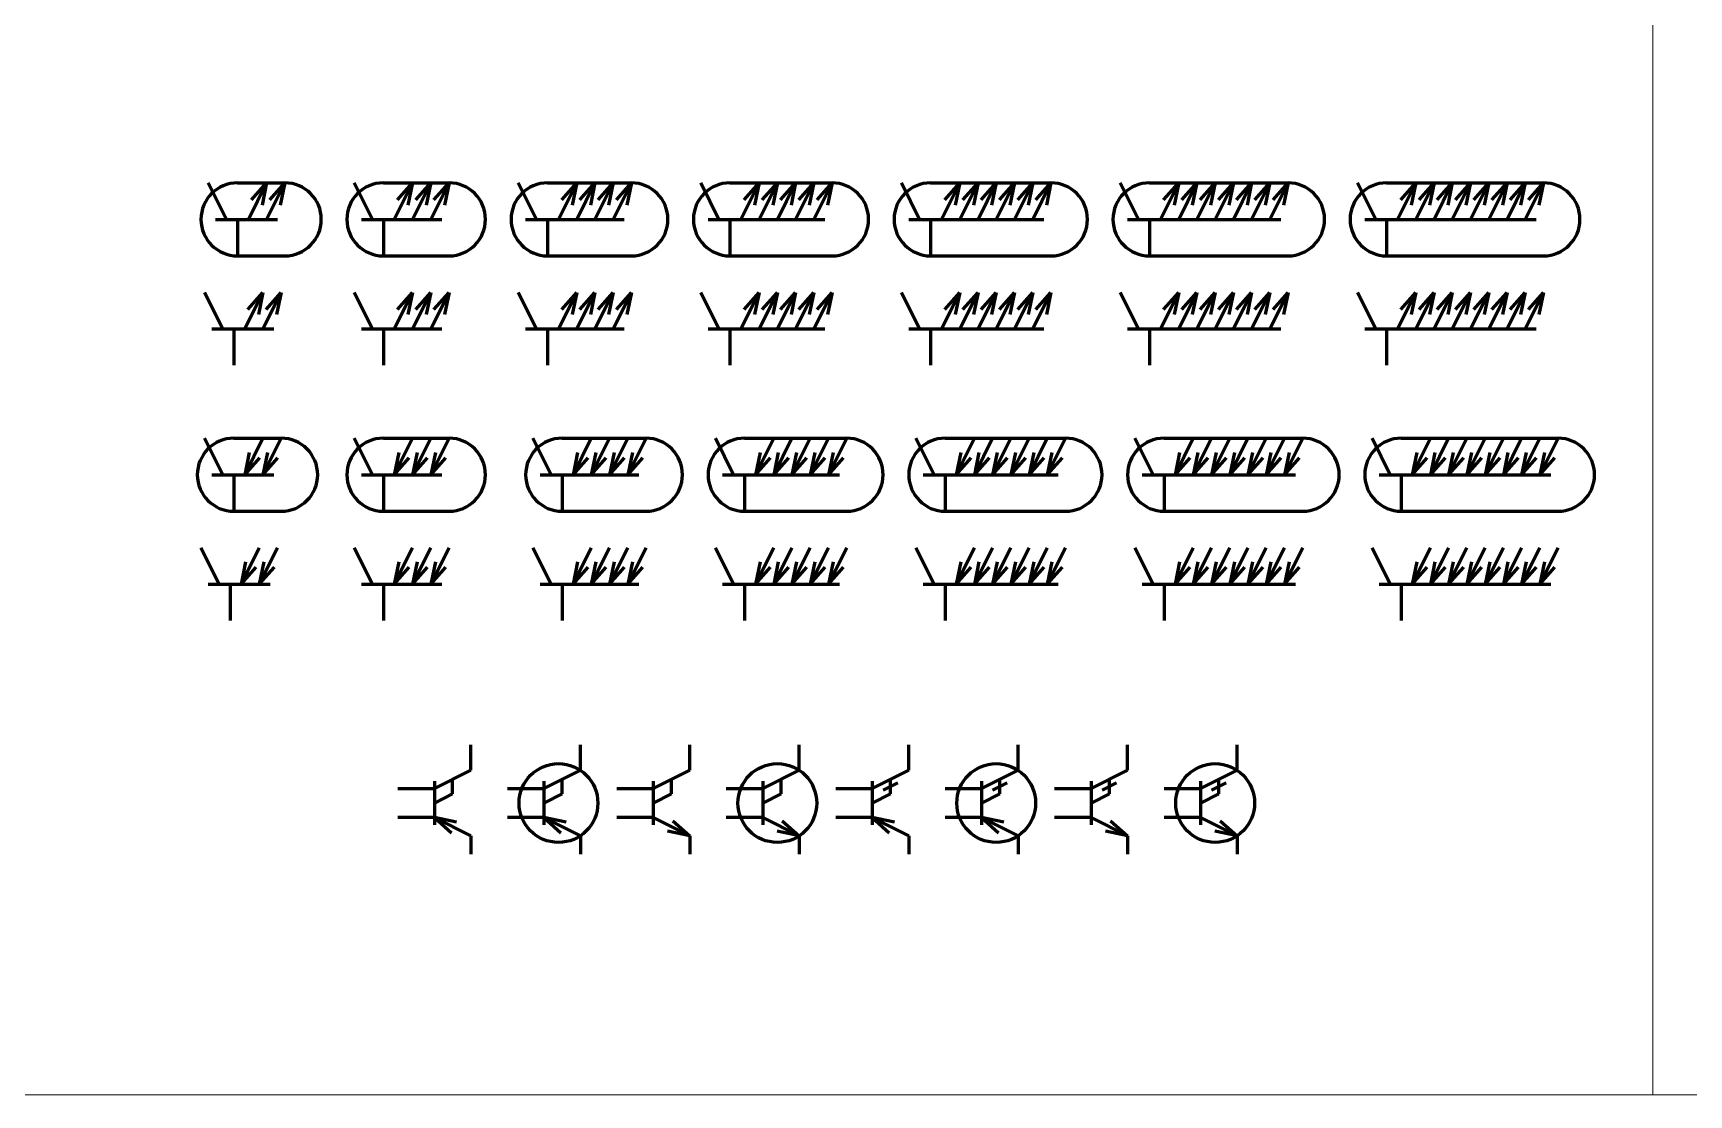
# Model space of a CAD drawing. Header units: millimetres. Extents: x 0 to 6510, y 0 to 297.
# Drawn here: x 2088 to 2314.9, y 0 to 145.5 of the extents above; entities that cross this region are included whole.
import ezdxf

# ---------------------------------------------------------------- set-up
doc = ezdxf.new("R2010")
doc.units = ezdxf.units.MM
doc.linetypes.add('K5LT_BASIC', pattern=[0])
doc.linetypes.add('K5LT_THIN', pattern=[0])

# ---------------------------------------------------------------- blocks, each defined once
blk = doc.blocks.new('U135')
at = {"color": 150, "linetype": 'K5LT_BASIC', "lineweight": 60, "true_color": 0x0080ff}
for p, q in [((2111.5, 110), (2114, 105)), ((2117, 105), (2119.5, 110)), ((2117.44, 107.67), (2119.5, 110)), ((2119.5, 110), (2118.87, 106.96)), ((2119.5, 105), (2122, 110)), ((2119.94, 107.67), (2122, 110)), ((2122, 110), (2121.37, 106.96)), ((2112.5, 105), (2121, 105)), ((2115.5, 105), (2115.5, 100))]:
    blk.add_line(p, q, dxfattribs=at)
blk = doc.blocks.new('U136')
at = {"color": 150, "linetype": 'K5LT_BASIC', "lineweight": 60, "true_color": 0x0080ff}
for p, q in [((2112, 125), (2114.5, 120)), ((2116, 125), (2122.5, 125)), ((2117.5, 120), (2120, 125)), ((2117.94, 122.67), (2120, 125)), ((2120, 125), (2119.37, 121.96)), ((2120, 120), (2122.5, 125)), ((2120.44, 122.67), (2122.5, 125)), ((2122.5, 125), (2121.87, 121.96)), ((2113, 120), (2121.5, 120)), ((2116, 120), (2116, 115)), ((2116, 115), (2122.5, 115))]:
    blk.add_line(p, q, dxfattribs=at)
for centre, start, end in [((2116, 120), 90, 270), ((2122.5, 120), 270, 90)]:
    blk.add_arc(centre, 5, start, end, dxfattribs=at)
blk = doc.blocks.new('U137')
at = {"color": 150, "linetype": 'K5LT_BASIC', "lineweight": 60, "true_color": 0x0080ff}
for p, q in [((2132, 110), (2134.5, 105)), ((2137.5, 105), (2140, 110)), ((2137.94, 107.67), (2140, 110)), ((2140, 110), (2139.37, 106.96)), ((2140, 105), (2142.5, 110)), ((2140.44, 107.67), (2142.5, 110)), ((2142.5, 110), (2141.87, 106.96)), ((2142.5, 105), (2145, 110)), ((2142.94, 107.67), (2145, 110)), ((2145, 110), (2144.37, 106.96)), ((2133, 105), (2144, 105)), ((2136, 105), (2136, 100))]:
    blk.add_line(p, q, dxfattribs=at)
blk = doc.blocks.new('U138')
at = {"color": 150, "linetype": 'K5LT_BASIC', "lineweight": 60, "true_color": 0x0080ff}
for p, q in [((2132, 125), (2134.5, 120)), ((2136, 125), (2145, 125)), ((2137.5, 120), (2140, 125)), ((2137.94, 122.67), (2140, 125)), ((2140, 125), (2139.37, 121.96)), ((2140, 120), (2142.5, 125)), ((2140.44, 122.67), (2142.5, 125)), ((2142.5, 125), (2141.87, 121.96)), ((2142.5, 120), (2145, 125)), ((2142.94, 122.67), (2145, 125)), ((2145, 125), (2144.37, 121.96)), ((2133, 120), (2144, 120)), ((2136, 120), (2136, 115)), ((2136, 115), (2145, 115))]:
    blk.add_line(p, q, dxfattribs=at)
for centre, start, end in [((2136, 120), 90, 270), ((2145, 120), 270, 90)]:
    blk.add_arc(centre, 5, start, end, dxfattribs=at)
blk = doc.blocks.new('U139')
at = {"color": 150, "linetype": 'K5LT_BASIC', "lineweight": 60, "true_color": 0x0080ff}
for p, q in [((2154.5, 110), (2157, 105)), ((2160, 105), (2162.5, 110)), ((2160.44, 107.67), (2162.5, 110)), ((2162.5, 110), (2161.87, 106.96)), ((2162.5, 105), (2165, 110)), ((2162.94, 107.67), (2165, 110)), ((2165, 110), (2164.37, 106.96)), ((2165, 105), (2167.5, 110)), ((2165.44, 107.67), (2167.5, 110)), ((2167.5, 110), (2166.87, 106.96)), ((2167.5, 105), (2170, 110)), ((2167.94, 107.67), (2170, 110)), ((2170, 110), (2169.37, 106.96)), ((2155.5, 105), (2169, 105)), ((2158.5, 105), (2158.5, 100))]:
    blk.add_line(p, q, dxfattribs=at)
blk = doc.blocks.new('U140')
at = {"color": 150, "linetype": 'K5LT_BASIC', "lineweight": 60, "true_color": 0x0080ff}
for p, q in [((2154.5, 125), (2157, 120)), ((2158.5, 125), (2170, 125)), ((2160, 120), (2162.5, 125)), ((2160.44, 122.67), (2162.5, 125)), ((2162.5, 125), (2161.87, 121.96)), ((2162.5, 120), (2165, 125)), ((2162.94, 122.67), (2165, 125)), ((2165, 125), (2164.37, 121.96)), ((2165, 120), (2167.5, 125)), ((2165.44, 122.67), (2167.5, 125)), ((2167.5, 125), (2166.87, 121.96)), ((2167.5, 120), (2170, 125)), ((2167.94, 122.67), (2170, 125)), ((2170, 125), (2169.37, 121.96)), ((2155.5, 120), (2169, 120)), ((2158.5, 120), (2158.5, 115)), ((2158.5, 115), (2170, 115))]:
    blk.add_line(p, q, dxfattribs=at)
for centre, start, end in [((2158.5, 120), 90, 270), ((2170, 120), 270, 90)]:
    blk.add_arc(centre, 5, start, end, dxfattribs=at)
blk = doc.blocks.new('U141')
at = {"color": 150, "linetype": 'K5LT_BASIC', "lineweight": 60, "true_color": 0x0080ff}
for p, q in [((2179.5, 110), (2182, 105)), ((2185, 105), (2187.5, 110)), ((2185.44, 107.67), (2187.5, 110)), ((2187.5, 110), (2186.87, 106.96)), ((2187.5, 105), (2190, 110)), ((2187.94, 107.67), (2190, 110)), ((2190, 110), (2189.37, 106.96)), ((2190, 105), (2192.5, 110)), ((2190.44, 107.67), (2192.5, 110)), ((2192.5, 110), (2191.87, 106.96)), ((2192.5, 105), (2195, 110)), ((2192.94, 107.67), (2195, 110)), ((2195, 110), (2194.37, 106.96)), ((2195, 105), (2197.5, 110)), ((2195.44, 107.67), (2197.5, 110)), ((2197.5, 110), (2196.87, 106.96)), ((2180.5, 105), (2196.5, 105)), ((2183.5, 105), (2183.5, 100))]:
    blk.add_line(p, q, dxfattribs=at)
blk = doc.blocks.new('U142')
at = {"color": 150, "linetype": 'K5LT_BASIC', "lineweight": 60, "true_color": 0x0080ff}
for p, q in [((2179.5, 125), (2182, 120)), ((2183.5, 125), (2197.5, 125)), ((2185, 120), (2187.5, 125)), ((2185.44, 122.67), (2187.5, 125)), ((2187.5, 125), (2186.87, 121.96)), ((2187.5, 120), (2190, 125)), ((2187.94, 122.67), (2190, 125)), ((2190, 125), (2189.37, 121.96)), ((2190, 120), (2192.5, 125)), ((2190.44, 122.67), (2192.5, 125)), ((2192.5, 125), (2191.87, 121.96)), ((2192.5, 120), (2195, 125)), ((2192.94, 122.67), (2195, 125)), ((2195, 125), (2194.37, 121.96)), ((2195, 120), (2197.5, 125)), ((2195.44, 122.67), (2197.5, 125)), ((2197.5, 125), (2196.87, 121.96)), ((2180.5, 120), (2196.5, 120)), ((2183.5, 120), (2183.5, 115)), ((2183.5, 115), (2197.5, 115))]:
    blk.add_line(p, q, dxfattribs=at)
for centre, start, end in [((2183.5, 120), 90, 270), ((2197.5, 120), 270, 90)]:
    blk.add_arc(centre, 5, start, end, dxfattribs=at)
blk = doc.blocks.new('U143')
at = {"color": 150, "linetype": 'K5LT_BASIC', "lineweight": 60, "true_color": 0x0080ff}
for p, q in [((2207, 125), (2209.5, 120)), ((2211, 125), (2227.5, 125)), ((2212.5, 120), (2215, 125)), ((2212.94, 122.67), (2215, 125)), ((2215, 125), (2214.37, 121.96)), ((2215, 120), (2217.5, 125)), ((2215.44, 122.67), (2217.5, 125)), ((2217.5, 125), (2216.87, 121.96)), ((2217.5, 120), (2220, 125)), ((2217.94, 122.67), (2220, 125)), ((2220, 125), (2219.37, 121.96)), ((2220, 120), (2222.5, 125)), ((2220.44, 122.67), (2222.5, 125)), ((2222.5, 125), (2221.87, 121.96)), ((2222.5, 120), (2225, 125)), ((2222.94, 122.67), (2225, 125)), ((2225, 125), (2224.37, 121.96)), ((2225, 120), (2227.5, 125)), ((2225.44, 122.67), (2227.5, 125)), ((2227.5, 125), (2226.87, 121.96)), ((2208, 120), (2226.5, 120)), ((2211, 120), (2211, 115)), ((2211, 115), (2227.5, 115))]:
    blk.add_line(p, q, dxfattribs=at)
for centre, start, end in [((2211, 120), 90, 270), ((2227.5, 120), 270, 90)]:
    blk.add_arc(centre, 5, start, end, dxfattribs=at)
blk = doc.blocks.new('U144')
at = {"color": 150, "linetype": 'K5LT_BASIC', "lineweight": 60, "true_color": 0x0080ff}
for p, q in [((2207, 110), (2209.5, 105)), ((2212.5, 105), (2215, 110)), ((2212.94, 107.67), (2215, 110)), ((2215, 110), (2214.37, 106.96)), ((2215, 105), (2217.5, 110)), ((2215.44, 107.67), (2217.5, 110)), ((2217.5, 110), (2216.87, 106.96)), ((2217.5, 105), (2220, 110)), ((2217.94, 107.67), (2220, 110)), ((2220, 110), (2219.37, 106.96)), ((2220, 105), (2222.5, 110)), ((2220.44, 107.67), (2222.5, 110)), ((2222.5, 110), (2221.87, 106.96)), ((2222.5, 105), (2225, 110)), ((2222.94, 107.67), (2225, 110)), ((2225, 110), (2224.37, 106.96)), ((2225, 105), (2227.5, 110)), ((2225.44, 107.67), (2227.5, 110)), ((2227.5, 110), (2226.87, 106.96)), ((2208, 105), (2226.5, 105)), ((2211, 105), (2211, 100))]:
    blk.add_line(p, q, dxfattribs=at)
blk = doc.blocks.new('U145')
at = {"color": 150, "linetype": 'K5LT_BASIC', "lineweight": 60, "true_color": 0x0080ff}
for p, q in [((2237, 110), (2239.5, 105)), ((2242.5, 105), (2245, 110)), ((2242.94, 107.67), (2245, 110)), ((2245, 110), (2244.37, 106.96)), ((2245, 105), (2247.5, 110)), ((2245.44, 107.67), (2247.5, 110)), ((2247.5, 110), (2246.87, 106.96)), ((2247.5, 105), (2250, 110)), ((2247.94, 107.67), (2250, 110)), ((2250, 110), (2249.37, 106.96)), ((2250, 105), (2252.5, 110)), ((2250.44, 107.67), (2252.5, 110)), ((2252.5, 110), (2251.87, 106.96)), ((2252.5, 105), (2255, 110)), ((2252.94, 107.67), (2255, 110)), ((2255, 110), (2254.37, 106.96)), ((2255, 105), (2257.5, 110)), ((2255.44, 107.67), (2257.5, 110)), ((2257.5, 110), (2256.87, 106.96)), ((2257.5, 105), (2260, 110)), ((2257.94, 107.67), (2260, 110)), ((2260, 110), (2259.37, 106.96)), ((2238, 105), (2259, 105)), ((2241, 105), (2241, 100))]:
    blk.add_line(p, q, dxfattribs=at)
blk = doc.blocks.new('U146')
at = {"color": 150, "linetype": 'K5LT_BASIC', "lineweight": 60, "true_color": 0x0080ff}
for p, q in [((2237, 125), (2239.5, 120)), ((2241, 125), (2260, 125)), ((2242.5, 120), (2245, 125)), ((2242.94, 122.67), (2245, 125)), ((2245, 125), (2244.37, 121.96)), ((2245, 120), (2247.5, 125)), ((2245.44, 122.67), (2247.5, 125)), ((2247.5, 125), (2246.87, 121.96)), ((2247.5, 120), (2250, 125)), ((2247.94, 122.67), (2250, 125)), ((2250, 125), (2249.37, 121.96)), ((2250, 120), (2252.5, 125)), ((2250.44, 122.67), (2252.5, 125)), ((2252.5, 125), (2251.87, 121.96)), ((2252.5, 120), (2255, 125)), ((2252.94, 122.67), (2255, 125)), ((2255, 125), (2254.37, 121.96)), ((2255, 120), (2257.5, 125)), ((2255.44, 122.67), (2257.5, 125)), ((2257.5, 125), (2256.87, 121.96)), ((2257.5, 120), (2260, 125)), ((2257.94, 122.67), (2260, 125)), ((2260, 125), (2259.37, 121.96)), ((2238, 120), (2259, 120)), ((2241, 120), (2241, 115)), ((2241, 115), (2260, 115))]:
    blk.add_line(p, q, dxfattribs=at)
for centre, start, end in [((2241, 120), 90, 270), ((2260, 120), 270, 90)]:
    blk.add_arc(centre, 5, start, end, dxfattribs=at)
blk = doc.blocks.new('U147')
at = {"color": 150, "linetype": 'K5LT_BASIC', "lineweight": 60, "true_color": 0x0080ff}
for p, q in [((2269.5, 110), (2272, 105)), ((2275, 105), (2277.5, 110)), ((2275.44, 107.67), (2277.5, 110)), ((2277.5, 110), (2276.87, 106.96)), ((2277.5, 105), (2280, 110)), ((2277.94, 107.67), (2280, 110)), ((2280, 110), (2279.37, 106.96)), ((2280, 105), (2282.5, 110)), ((2280.44, 107.67), (2282.5, 110)), ((2282.5, 110), (2281.87, 106.96)), ((2282.5, 105), (2285, 110)), ((2282.94, 107.67), (2285, 110)), ((2285, 110), (2284.37, 106.96)), ((2285, 105), (2287.5, 110)), ((2285.44, 107.67), (2287.5, 110)), ((2287.5, 110), (2286.87, 106.96)), ((2287.5, 105), (2290, 110)), ((2287.94, 107.67), (2290, 110)), ((2290, 110), (2289.37, 106.96)), ((2290, 105), (2292.5, 110)), ((2290.44, 107.67), (2292.5, 110)), ((2292.5, 110), (2291.87, 106.96)), ((2292.5, 105), (2295, 110)), ((2292.94, 107.67), (2295, 110)), ((2295, 110), (2294.37, 106.96)), ((2270.5, 105), (2294, 105)), ((2273.5, 105), (2273.5, 100))]:
    blk.add_line(p, q, dxfattribs=at)
blk = doc.blocks.new('U148')
at = {"color": 150, "linetype": 'K5LT_BASIC', "lineweight": 60, "true_color": 0x0080ff}
for p, q in [((2269.5, 125), (2272, 120)), ((2273.5, 125), (2295, 125)), ((2275, 120), (2277.5, 125)), ((2275.44, 122.67), (2277.5, 125)), ((2277.5, 125), (2276.87, 121.96)), ((2277.5, 120), (2280, 125)), ((2277.94, 122.67), (2280, 125)), ((2280, 125), (2279.37, 121.96)), ((2280, 120), (2282.5, 125)), ((2280.44, 122.67), (2282.5, 125)), ((2282.5, 125), (2281.87, 121.96)), ((2282.5, 120), (2285, 125)), ((2282.94, 122.67), (2285, 125)), ((2285, 125), (2284.37, 121.96)), ((2285, 120), (2287.5, 125)), ((2285.44, 122.67), (2287.5, 125)), ((2287.5, 125), (2286.87, 121.96)), ((2287.5, 120), (2290, 125)), ((2287.94, 122.67), (2290, 125)), ((2290, 125), (2289.37, 121.96)), ((2290, 120), (2292.5, 125)), ((2290.44, 122.67), (2292.5, 125)), ((2292.5, 125), (2291.87, 121.96)), ((2292.5, 120), (2295, 125)), ((2292.94, 122.67), (2295, 125)), ((2295, 125), (2294.37, 121.96)), ((2270.5, 120), (2294, 120)), ((2273.5, 120), (2273.5, 115)), ((2273.5, 115), (2295, 115))]:
    blk.add_line(p, q, dxfattribs=at)
for centre, start, end in [((2273.5, 120), 90, 270), ((2295, 120), 270, 90)]:
    blk.add_arc(centre, 5, start, end, dxfattribs=at)
blk = doc.blocks.new('U149')
at = {"color": 150, "linetype": 'K5LT_BASIC', "lineweight": 60, "true_color": 0x0080ff}
for p, q in [((2111, 75), (2113.5, 70)), ((2116.5, 70), (2119, 75)), ((2119, 70), (2121.5, 75)), ((2117.13, 73.04), (2116.5, 70)), ((2119.63, 73.04), (2119, 70)), ((2116.5, 70), (2118.56, 72.33)), ((2119, 70), (2121.06, 72.33)), ((2112, 70), (2120.5, 70)), ((2115, 70), (2115, 65))]:
    blk.add_line(p, q, dxfattribs=at)
blk = doc.blocks.new('U150')
at = {"color": 150, "linetype": 'K5LT_BASIC', "lineweight": 60, "true_color": 0x0080ff}
for p, q in [((2111.5, 90), (2114, 85)), ((2115.5, 90), (2122, 90)), ((2117, 85), (2119.5, 90)), ((2119.5, 85), (2122, 90)), ((2117.63, 88.04), (2117, 85)), ((2117, 85), (2119.06, 87.33)), ((2120.13, 88.04), (2119.5, 85)), ((2119.5, 85), (2121.56, 87.33)), ((2112.5, 85), (2121, 85)), ((2115.5, 85), (2115.5, 80)), ((2115.5, 80), (2122, 80))]:
    blk.add_line(p, q, dxfattribs=at)
for centre, start, end in [((2115.5, 85), 90, 270), ((2122, 85), 270, 90)]:
    blk.add_arc(centre, 5, start, end, dxfattribs=at)
blk = doc.blocks.new('U151')
at = {"color": 150, "linetype": 'K5LT_BASIC', "lineweight": 60, "true_color": 0x0080ff}
for p, q in [((2132, 75), (2134.5, 70)), ((2137.5, 70), (2140, 75)), ((2140, 70), (2142.5, 75)), ((2142.5, 70), (2145, 75)), ((2138.13, 73.04), (2137.5, 70)), ((2140.63, 73.04), (2140, 70)), ((2143.13, 73.04), (2142.5, 70)), ((2137.5, 70), (2139.56, 72.33)), ((2140, 70), (2142.06, 72.33)), ((2142.5, 70), (2144.56, 72.33)), ((2133, 70), (2144, 70)), ((2136, 70), (2136, 65))]:
    blk.add_line(p, q, dxfattribs=at)
blk = doc.blocks.new('U152')
at = {"color": 150, "linetype": 'K5LT_BASIC', "lineweight": 60, "true_color": 0x0080ff}
for p, q in [((2132, 90), (2134.5, 85)), ((2136, 90), (2145, 90)), ((2137.5, 85), (2140, 90)), ((2140, 85), (2142.5, 90)), ((2142.5, 85), (2145, 90)), ((2138.13, 88.04), (2137.5, 85)), ((2137.5, 85), (2139.56, 87.33)), ((2140.63, 88.04), (2140, 85)), ((2140, 85), (2142.06, 87.33)), ((2143.13, 88.04), (2142.5, 85)), ((2142.5, 85), (2144.56, 87.33)), ((2133, 85), (2144, 85)), ((2136, 85), (2136, 80)), ((2136, 80), (2145, 80))]:
    blk.add_line(p, q, dxfattribs=at)
for centre, start, end in [((2136, 85), 90, 270), ((2145, 85), 270, 90)]:
    blk.add_arc(centre, 5, start, end, dxfattribs=at)
blk = doc.blocks.new('U153')
at = {"color": 150, "linetype": 'K5LT_BASIC', "lineweight": 60, "true_color": 0x0080ff}
for p, q in [((2156.5, 75), (2159, 70)), ((2162, 70), (2164.5, 75)), ((2164.5, 70), (2167, 75)), ((2167, 70), (2169.5, 75)), ((2169.5, 70), (2172, 75)), ((2162.63, 73.04), (2162, 70)), ((2165.13, 73.04), (2164.5, 70)), ((2167.63, 73.04), (2167, 70)), ((2170.13, 73.04), (2169.5, 70)), ((2162, 70), (2164.06, 72.33)), ((2164.5, 70), (2166.56, 72.33)), ((2167, 70), (2169.06, 72.33)), ((2169.5, 70), (2171.56, 72.33)), ((2157.5, 70), (2171, 70)), ((2160.5, 70), (2160.5, 65))]:
    blk.add_line(p, q, dxfattribs=at)
blk = doc.blocks.new('U154')
at = {"color": 150, "linetype": 'K5LT_BASIC', "lineweight": 60, "true_color": 0x0080ff}
for p, q in [((2156.5, 90), (2159, 85)), ((2160.5, 90), (2172, 90)), ((2162, 85), (2164.5, 90)), ((2164.5, 85), (2167, 90)), ((2167, 85), (2169.5, 90)), ((2169.5, 85), (2172, 90)), ((2162.63, 88.04), (2162, 85)), ((2162, 85), (2164.06, 87.33)), ((2165.13, 88.04), (2164.5, 85)), ((2164.5, 85), (2166.56, 87.33)), ((2167.63, 88.04), (2167, 85)), ((2167, 85), (2169.06, 87.33)), ((2170.13, 88.04), (2169.5, 85)), ((2169.5, 85), (2171.56, 87.33)), ((2157.5, 85), (2171, 85)), ((2160.5, 85), (2160.5, 80)), ((2160.5, 80), (2172, 80))]:
    blk.add_line(p, q, dxfattribs=at)
for centre, start, end in [((2160.5, 85), 90, 270), ((2172, 85), 270, 90)]:
    blk.add_arc(centre, 5, start, end, dxfattribs=at)
blk = doc.blocks.new('U155')
at = {"color": 150, "linetype": 'K5LT_BASIC', "lineweight": 60, "true_color": 0x0080ff}
for p, q in [((2181.5, 75), (2184, 70)), ((2187, 70), (2189.5, 75)), ((2189.5, 70), (2192, 75)), ((2192, 70), (2194.5, 75)), ((2194.5, 70), (2197, 75)), ((2197, 70), (2199.5, 75)), ((2187.63, 73.04), (2187, 70)), ((2190.13, 73.04), (2189.5, 70)), ((2192.63, 73.04), (2192, 70)), ((2195.13, 73.04), (2194.5, 70)), ((2197.63, 73.04), (2197, 70)), ((2187, 70), (2189.06, 72.33)), ((2189.5, 70), (2191.56, 72.33)), ((2192, 70), (2194.06, 72.33)), ((2194.5, 70), (2196.56, 72.33)), ((2197, 70), (2199.06, 72.33)), ((2182.5, 70), (2198.5, 70)), ((2185.5, 70), (2185.5, 65))]:
    blk.add_line(p, q, dxfattribs=at)
blk = doc.blocks.new('U156')
at = {"color": 150, "linetype": 'K5LT_BASIC', "lineweight": 60, "true_color": 0x0080ff}
for p, q in [((2181.5, 90), (2184, 85)), ((2185.5, 90), (2199.5, 90)), ((2187, 85), (2189.5, 90)), ((2189.5, 85), (2192, 90)), ((2192, 85), (2194.5, 90)), ((2194.5, 85), (2197, 90)), ((2197, 85), (2199.5, 90)), ((2187.63, 88.04), (2187, 85)), ((2187, 85), (2189.06, 87.33)), ((2190.13, 88.04), (2189.5, 85)), ((2189.5, 85), (2191.56, 87.33)), ((2192.63, 88.04), (2192, 85)), ((2192, 85), (2194.06, 87.33)), ((2195.13, 88.04), (2194.5, 85)), ((2194.5, 85), (2196.56, 87.33)), ((2197.63, 88.04), (2197, 85)), ((2197, 85), (2199.06, 87.33)), ((2182.5, 85), (2198.5, 85)), ((2185.5, 85), (2185.5, 80)), ((2185.5, 80), (2199.5, 80))]:
    blk.add_line(p, q, dxfattribs=at)
for centre, start, end in [((2185.5, 85), 90, 270), ((2199.5, 85), 270, 90)]:
    blk.add_arc(centre, 5, start, end, dxfattribs=at)
blk = doc.blocks.new('U157')
at = {"color": 150, "linetype": 'K5LT_BASIC', "lineweight": 60, "true_color": 0x0080ff}
for p, q in [((2209, 90), (2211.5, 85)), ((2213, 90), (2229.5, 90)), ((2214.5, 85), (2217, 90)), ((2217, 85), (2219.5, 90)), ((2219.5, 85), (2222, 90)), ((2222, 85), (2224.5, 90)), ((2224.5, 85), (2227, 90)), ((2227, 85), (2229.5, 90)), ((2215.13, 88.04), (2214.5, 85)), ((2214.5, 85), (2216.56, 87.33)), ((2217.63, 88.04), (2217, 85)), ((2217, 85), (2219.06, 87.33)), ((2220.13, 88.04), (2219.5, 85)), ((2219.5, 85), (2221.56, 87.33)), ((2222.63, 88.04), (2222, 85)), ((2222, 85), (2224.06, 87.33)), ((2225.13, 88.04), (2224.5, 85)), ((2224.5, 85), (2226.56, 87.33)), ((2227.63, 88.04), (2227, 85)), ((2227, 85), (2229.06, 87.33)), ((2210, 85), (2228.5, 85)), ((2213, 85), (2213, 80)), ((2213, 80), (2229.5, 80))]:
    blk.add_line(p, q, dxfattribs=at)
for centre, start, end in [((2213, 85), 90, 270), ((2229.5, 85), 270, 90)]:
    blk.add_arc(centre, 5, start, end, dxfattribs=at)
blk = doc.blocks.new('U158')
at = {"color": 150, "linetype": 'K5LT_BASIC', "lineweight": 60, "true_color": 0x0080ff}
for p, q in [((2209, 75), (2211.5, 70)), ((2214.5, 70), (2217, 75)), ((2217, 70), (2219.5, 75)), ((2219.5, 70), (2222, 75)), ((2222, 70), (2224.5, 75)), ((2224.5, 70), (2227, 75)), ((2227, 70), (2229.5, 75)), ((2215.13, 73.04), (2214.5, 70)), ((2217.63, 73.04), (2217, 70)), ((2220.13, 73.04), (2219.5, 70)), ((2222.63, 73.04), (2222, 70)), ((2225.13, 73.04), (2224.5, 70)), ((2227.63, 73.04), (2227, 70)), ((2214.5, 70), (2216.56, 72.33)), ((2217, 70), (2219.06, 72.33)), ((2219.5, 70), (2221.56, 72.33)), ((2222, 70), (2224.06, 72.33)), ((2224.5, 70), (2226.56, 72.33)), ((2227, 70), (2229.06, 72.33)), ((2210, 70), (2228.5, 70)), ((2213, 70), (2213, 65))]:
    blk.add_line(p, q, dxfattribs=at)
blk = doc.blocks.new('U159')
at = {"color": 150, "linetype": 'K5LT_BASIC', "lineweight": 60, "true_color": 0x0080ff}
for p, q in [((2239, 75), (2241.5, 70)), ((2244.5, 70), (2247, 75)), ((2247, 70), (2249.5, 75)), ((2249.5, 70), (2252, 75)), ((2252, 70), (2254.5, 75)), ((2254.5, 70), (2257, 75)), ((2257, 70), (2259.5, 75)), ((2259.5, 70), (2262, 75)), ((2245.13, 73.04), (2244.5, 70)), ((2247.63, 73.04), (2247, 70)), ((2250.13, 73.04), (2249.5, 70)), ((2252.63, 73.04), (2252, 70)), ((2255.13, 73.04), (2254.5, 70)), ((2257.63, 73.04), (2257, 70)), ((2260.13, 73.04), (2259.5, 70)), ((2244.5, 70), (2246.56, 72.33)), ((2247, 70), (2249.06, 72.33)), ((2249.5, 70), (2251.56, 72.33)), ((2252, 70), (2254.06, 72.33)), ((2254.5, 70), (2256.56, 72.33)), ((2257, 70), (2259.06, 72.33)), ((2259.5, 70), (2261.56, 72.33)), ((2240, 70), (2261, 70)), ((2243, 70), (2243, 65))]:
    blk.add_line(p, q, dxfattribs=at)
blk = doc.blocks.new('U160')
at = {"color": 150, "linetype": 'K5LT_BASIC', "lineweight": 60, "true_color": 0x0080ff}
for p, q in [((2239, 90), (2241.5, 85)), ((2243, 90), (2262, 90)), ((2244.5, 85), (2247, 90)), ((2247, 85), (2249.5, 90)), ((2249.5, 85), (2252, 90)), ((2252, 85), (2254.5, 90)), ((2254.5, 85), (2257, 90)), ((2257, 85), (2259.5, 90)), ((2259.5, 85), (2262, 90)), ((2245.13, 88.04), (2244.5, 85)), ((2244.5, 85), (2246.56, 87.33)), ((2247.63, 88.04), (2247, 85)), ((2247, 85), (2249.06, 87.33)), ((2250.13, 88.04), (2249.5, 85)), ((2249.5, 85), (2251.56, 87.33)), ((2252.63, 88.04), (2252, 85)), ((2252, 85), (2254.06, 87.33)), ((2255.13, 88.04), (2254.5, 85)), ((2254.5, 85), (2256.56, 87.33)), ((2257.63, 88.04), (2257, 85)), ((2257, 85), (2259.06, 87.33)), ((2260.13, 88.04), (2259.5, 85)), ((2259.5, 85), (2261.56, 87.33)), ((2240, 85), (2261, 85)), ((2243, 85), (2243, 80)), ((2243, 80), (2262, 80))]:
    blk.add_line(p, q, dxfattribs=at)
for centre, start, end in [((2243, 85), 90, 270), ((2262, 85), 270, 90)]:
    blk.add_arc(centre, 5, start, end, dxfattribs=at)
blk = doc.blocks.new('U161')
at = {"color": 150, "linetype": 'K5LT_BASIC', "lineweight": 60, "true_color": 0x0080ff}
for p, q in [((2271.5, 75), (2274, 70)), ((2277, 70), (2279.5, 75)), ((2279.5, 70), (2282, 75)), ((2282, 70), (2284.5, 75)), ((2284.5, 70), (2287, 75)), ((2287, 70), (2289.5, 75)), ((2289.5, 70), (2292, 75)), ((2292, 70), (2294.5, 75)), ((2294.5, 70), (2297, 75)), ((2277.63, 73.04), (2277, 70)), ((2280.13, 73.04), (2279.5, 70)), ((2282.63, 73.04), (2282, 70)), ((2285.13, 73.04), (2284.5, 70)), ((2287.63, 73.04), (2287, 70)), ((2290.13, 73.04), (2289.5, 70)), ((2292.63, 73.04), (2292, 70)), ((2295.13, 73.04), (2294.5, 70)), ((2277, 70), (2279.06, 72.33)), ((2279.5, 70), (2281.56, 72.33)), ((2282, 70), (2284.06, 72.33)), ((2284.5, 70), (2286.56, 72.33)), ((2287, 70), (2289.06, 72.33)), ((2289.5, 70), (2291.56, 72.33)), ((2292, 70), (2294.06, 72.33)), ((2294.5, 70), (2296.56, 72.33)), ((2272.5, 70), (2296, 70)), ((2275.5, 70), (2275.5, 65))]:
    blk.add_line(p, q, dxfattribs=at)
blk = doc.blocks.new('U162')
at = {"color": 150, "linetype": 'K5LT_BASIC', "lineweight": 60, "true_color": 0x0080ff}
for p, q in [((2271.5, 90), (2274, 85)), ((2275.5, 90), (2297, 90)), ((2277, 85), (2279.5, 90)), ((2279.5, 85), (2282, 90)), ((2282, 85), (2284.5, 90)), ((2284.5, 85), (2287, 90)), ((2287, 85), (2289.5, 90)), ((2289.5, 85), (2292, 90)), ((2292, 85), (2294.5, 90)), ((2294.5, 85), (2297, 90)), ((2277.63, 88.04), (2277, 85)), ((2277, 85), (2279.06, 87.33)), ((2280.13, 88.04), (2279.5, 85)), ((2279.5, 85), (2281.56, 87.33)), ((2282.63, 88.04), (2282, 85)), ((2282, 85), (2284.06, 87.33)), ((2285.13, 88.04), (2284.5, 85)), ((2284.5, 85), (2286.56, 87.33)), ((2287.63, 88.04), (2287, 85)), ((2287, 85), (2289.06, 87.33)), ((2290.13, 88.04), (2289.5, 85)), ((2289.5, 85), (2291.56, 87.33)), ((2292.63, 88.04), (2292, 85)), ((2292, 85), (2294.06, 87.33)), ((2295.13, 88.04), (2294.5, 85)), ((2294.5, 85), (2296.56, 87.33)), ((2272.5, 85), (2296, 85)), ((2275.5, 85), (2275.5, 80)), ((2275.5, 80), (2297, 80))]:
    blk.add_line(p, q, dxfattribs=at)
for centre, start, end in [((2275.5, 85), 90, 270), ((2297, 85), 270, 90)]:
    blk.add_arc(centre, 5, start, end, dxfattribs=at)
blk = doc.blocks.new('U163')
at = {"color": 150, "linetype": 'K5LT_BASIC', "lineweight": 60, "true_color": 0x0080ff}
for p, q in [((2148, 44.5), (2148, 48)), ((2148, 44.5), (2143, 42)), ((2145.5, 41.25), (2145.5, 43.25)), ((2138, 42), (2143, 42)), ((2143, 43), (2143, 37)), ((2143, 40), (2145.5, 41.25)), ((2143, 38), (2138, 38)), ((2143, 38), (2148, 35.5)), ((2146.04, 37.37), (2143, 38)), ((2143, 38), (2145.33, 35.94)), ((2148, 35.5), (2148, 33))]:
    blk.add_line(p, q, dxfattribs=at)
blk = doc.blocks.new('U164')
at = {"color": 150, "linetype": 'K5LT_BASIC', "lineweight": 60, "true_color": 0x0080ff}
for p, q in [((2163, 44.5), (2163, 48)), ((2163, 44.5), (2158, 42)), ((2160.5, 41.25), (2160.5, 43.25)), ((2153, 42), (2158, 42)), ((2158, 43), (2158, 37)), ((2158, 40), (2160.5, 41.25)), ((2158, 38), (2153, 38)), ((2158, 38), (2163, 35.5)), ((2161.04, 37.37), (2158, 38)), ((2158, 38), (2160.33, 35.94)), ((2163, 35.5), (2163, 33))]:
    blk.add_line(p, q, dxfattribs=at)
blk.add_circle((2160, 40), 5.4, dxfattribs=at)
blk = doc.blocks.new('U165')
at = {"color": 150, "linetype": 'K5LT_BASIC', "lineweight": 60, "true_color": 0x0080ff}
for p, q in [((2178, 44.5), (2178, 48)), ((2178, 44.5), (2173, 42)), ((2175.5, 41.25), (2175.5, 43.25)), ((2168, 42), (2173, 42)), ((2173, 43), (2173, 37)), ((2173, 40), (2175.5, 41.25)), ((2173, 38), (2168, 38)), ((2173, 38), (2178, 35.5)), ((2175.67, 37.56), (2178, 35.5)), ((2178, 35.5), (2174.96, 36.13)), ((2178, 35.5), (2178, 33))]:
    blk.add_line(p, q, dxfattribs=at)
blk = doc.blocks.new('U166')
at = {"color": 150, "linetype": 'K5LT_BASIC', "lineweight": 60, "true_color": 0x0080ff}
for p, q in [((2193, 44.5), (2193, 48)), ((2193, 44.5), (2188, 42)), ((2190.5, 41.25), (2190.5, 43.25)), ((2183, 42), (2188, 42)), ((2188, 43), (2188, 37)), ((2188, 40), (2190.5, 41.25)), ((2188, 38), (2183, 38)), ((2188, 38), (2193, 35.5)), ((2190.67, 37.56), (2193, 35.5)), ((2193, 35.5), (2189.96, 36.13)), ((2193, 35.5), (2193, 33))]:
    blk.add_line(p, q, dxfattribs=at)
blk.add_circle((2190, 40), 5.4, dxfattribs=at)
blk = doc.blocks.new('U167')
at = {"color": 150, "linetype": 'K5LT_BASIC', "lineweight": 60, "true_color": 0x0080ff}
for p, q in [((2208, 44.5), (2208, 48)), ((2208, 44.5), (2203, 42)), ((2205.5, 41.25), (2205.5, 43.25)), ((2198, 42), (2203, 42)), ((2203, 43), (2203, 37)), ((2203, 40), (2205.5, 41.25)), ((2204.5, 41.75), (2206.5, 42.75)), ((2203, 38), (2198, 38)), ((2203, 38), (2208, 35.5)), ((2206.04, 37.37), (2203, 38)), ((2203, 38), (2205.33, 35.94)), ((2208, 35.5), (2208, 33))]:
    blk.add_line(p, q, dxfattribs=at)
blk = doc.blocks.new('U168')
at = {"color": 150, "linetype": 'K5LT_BASIC', "lineweight": 60, "true_color": 0x0080ff}
for p, q in [((2223, 44.5), (2223, 48)), ((2223, 44.5), (2218, 42)), ((2220.5, 41.25), (2220.5, 43.25)), ((2213, 42), (2218, 42)), ((2218, 43), (2218, 37)), ((2218, 40), (2220.5, 41.25)), ((2219.5, 41.75), (2221.5, 42.75)), ((2218, 38), (2213, 38)), ((2218, 38), (2223, 35.5)), ((2221.04, 37.37), (2218, 38)), ((2218, 38), (2220.33, 35.94)), ((2223, 35.5), (2223, 33))]:
    blk.add_line(p, q, dxfattribs=at)
blk.add_circle((2220, 40), 5.4, dxfattribs=at)
blk = doc.blocks.new('U169')
at = {"color": 150, "linetype": 'K5LT_BASIC', "lineweight": 60, "true_color": 0x0080ff}
for p, q in [((2238, 44.5), (2238, 48)), ((2238, 44.5), (2233, 42)), ((2235.5, 41.25), (2235.5, 43.25)), ((2228, 42), (2233, 42)), ((2233, 43), (2233, 37)), ((2233, 40), (2235.5, 41.25)), ((2234.5, 41.75), (2236.5, 42.75)), ((2233, 38), (2228, 38)), ((2233, 38), (2238, 35.5)), ((2235.67, 37.56), (2238, 35.5)), ((2238, 35.5), (2234.96, 36.13)), ((2238, 35.5), (2238, 33))]:
    blk.add_line(p, q, dxfattribs=at)
blk = doc.blocks.new('U170')
at = {"color": 150, "linetype": 'K5LT_BASIC', "lineweight": 60, "true_color": 0x0080ff}
for p, q in [((2253, 44.5), (2253, 48)), ((2253, 44.5), (2248, 42)), ((2250.5, 41.25), (2250.5, 43.25)), ((2243, 42), (2248, 42)), ((2248, 43), (2248, 37)), ((2248, 40), (2250.5, 41.25)), ((2249.5, 41.75), (2251.5, 42.75)), ((2248, 38), (2243, 38)), ((2248, 38), (2253, 35.5)), ((2250.67, 37.56), (2253, 35.5)), ((2253, 35.5), (2249.96, 36.13)), ((2253, 35.5), (2253, 33))]:
    blk.add_line(p, q, dxfattribs=at)
blk.add_circle((2250, 40), 5.4, dxfattribs=at)
blk = doc.blocks.new('U1433')
at = {"color": 7, "linetype": 'K5LT_THIN', "lineweight": 18}
for p, q in [((2310, 297), (2310, 0)), ((2310, 0), (1890, 0))]:
    blk.add_line(p, q, dxfattribs=at)
blk = doc.blocks.new('U1434')
at = {"color": 7, "linetype": 'K5LT_THIN', "lineweight": 18}
for p, q in [((2310, 0), (2310, 297)), ((2730, 0), (2310, 0))]:
    blk.add_line(p, q, dxfattribs=at)

msp = doc.modelspace()

# ---------------------------------------------------------------- block references
for name in ['U1433', 'U1434', 'U136', 'U138', 'U140', 'U142', 'U143', 'U146', 'U148', 'U135', 'U137', 'U139', 'U141', 'U144', 'U145', 'U147', 'U150', 'U152', 'U154', 'U156', 'U157', 'U160', 'U162', 'U149', 'U151', 'U153', 'U155', 'U158', 'U159', 'U161', 'U163', 'U164', 'U165', 'U166', 'U167', 'U168', 'U169', 'U170']:
    msp.add_blockref(name, (0, 0))

doc.saveas('drawing.dxf')
